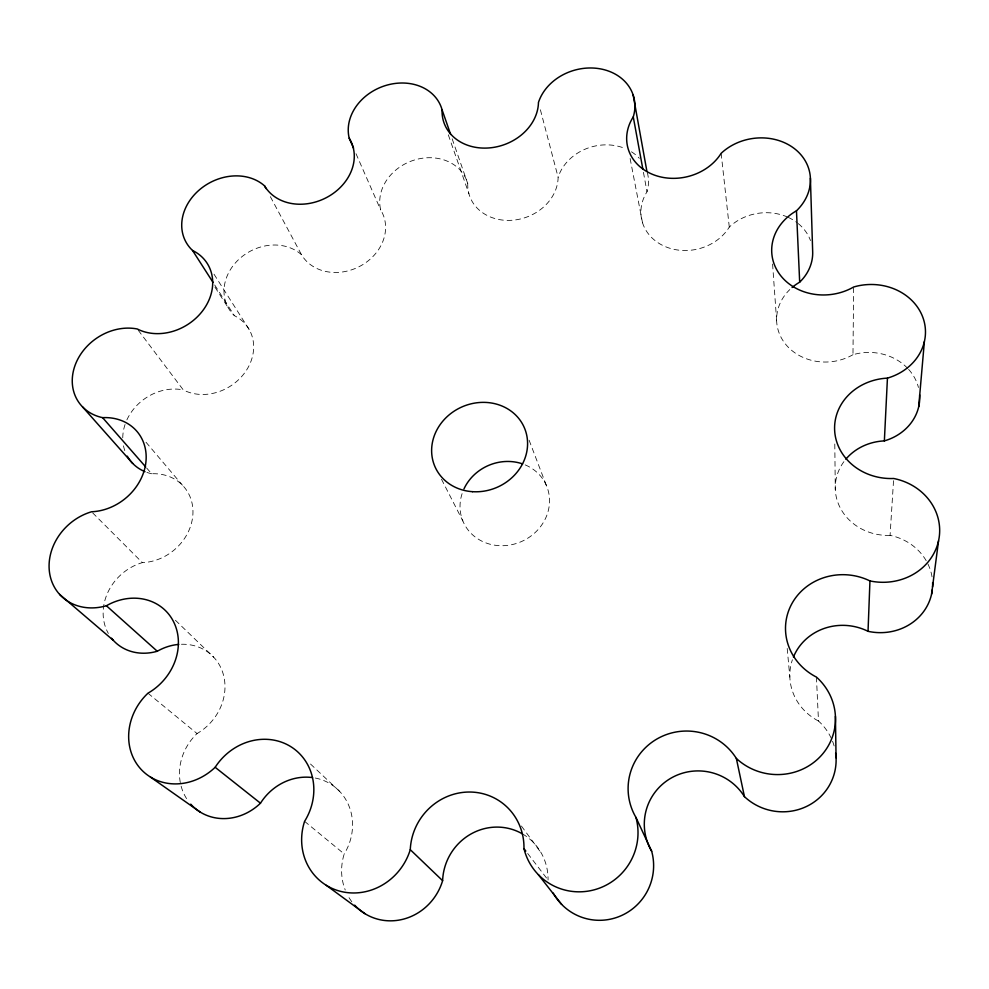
<?xml version="1.0" encoding="UTF-8"?>
<svg xmlns="http://www.w3.org/2000/svg" width="989" height="989" viewBox="0 0 989 989"><rect width="100%" height="100%" fill="white"/><g stroke="black" fill="none" stroke-linecap="round" stroke-linejoin="round"><path stroke-width="0.74" stroke-dasharray="4.95 3.71" d="M907.679 368.365A50.995 45.346 -0.9 0 0 852.975 354.705L853.643 287.008M932.046 576.884A53.27 49.178 6.6 0 0 890.075 535.37L893.673 478.491M304.587 821.34L344.209 853.952A53.925 50.736 -57.9 0 0 345.235 890.001M147.954 693.202L197.058 733.566A52.071 47.015 -50.3 0 0 187.354 799.804M310.509 764.027L339.759 791.521M175.412 620.251L213.711 657.203M92.632 512.846L142.342 562.63A49.537 43.306 -42.9 0 0 108.345 633.455M146.656 468.032L151.663 473.756A48.313 41.711 -39.3 0 1 192.731 516.332A48.313 41.711 -39.3 0 1 142.342 562.63M146.026 442.256L182.396 485.154M527.681 853.47L547.127 878.813M138.225 330.215L183.299 389.938A46.396 39.375 -32.3 0 0 245.593 371.543A46.396 39.375 -32.3 0 0 234.418 315.701A45.815 38.695 -28.9 0 1 239.387 258.858A45.815 38.695 -28.9 0 1 301.521 254.742A45.531 38.361 -25.5 0 0 361.158 265.584A45.531 38.361 -25.5 0 0 380.703 209.977A45.556 38.386 -22.1 0 1 414.552 159.971A45.556 38.386 -22.1 0 1 467.748 183.645A45.877 38.769 -18.7 0 0 511.931 220.275A45.877 38.769 -18.7 0 0 558.13 177.303A46.495 39.486 -15.2 0 1 625.283 148.585M521.413 826.025L541.354 853.173M214.712 285.005L234.418 315.701M214.934 287.107L228.175 307.69M213.995 274.176L249.315 329.757M270.356 196.675L301.521 254.742M441.49 479.232L462.864 520.993M356.003 153.703L380.703 209.977M529.115 440.216L546.348 485.401M448.301 134.813L468.91 193.733M452.158 138.794L467.748 183.645M540.39 109.779L558.13 177.303M630.117 158.524L642.541 222.834M643.431 172.309L647.004 191.779A47.373 40.549 -11.7 0 0 665.041 246.508A47.373 40.549 -11.7 0 0 729.289 227.087A48.473 41.909 -8.2 0 1 786.885 216.776M721.142 153.32L729.289 227.087M787.207 648.425L789.84 677.144M772.582 264.026L776.637 320.807M816.432 677.094L818.484 721.018A54.308 52.454 14 0 1 831.947 739.821M834.79 444.024L835.297 489.74M832.54 741.256A54.308 52.454 14 0 1 834.444 747.091M818.484 721.018A53.999 50.958 10.4 0 1 792.399 659.762M522.427 833.888A54.296 52.281 -61.5 0 1 548.054 880.012M315.343 778.046A53.146 48.931 -54.1 0 1 344.209 853.952M351.812 901.733A53.925 50.736 -57.9 0 1 347.757 895.428M181.444 644.259A50.822 45.098 -46.6 0 1 224.305 678.726A50.822 45.098 -46.6 0 1 197.058 733.566M151.663 473.756A47.249 40.388 -35.8 0 1 146.273 472.173M124.799 450.613A47.249 40.388 -35.8 0 1 123.279 444.667M122.747 437.843A47.249 40.388 -35.8 0 1 125.751 422.587M126.876 419.905A47.249 40.388 -35.8 0 1 183.299 389.938M647.288 172.482A46.495 39.486 -15.2 0 1 647.004 191.779M631.464 151.799A46.495 39.486 -15.2 0 1 639.327 158.314M788.245 217.382A48.473 41.909 -8.2 0 1 797.134 222.71M798.271 223.601A48.473 41.909 -8.2 0 1 810.498 240.587M852.975 354.705A49.71 43.528 -4.6 0 1 788.146 347.102A49.71 43.528 -4.6 0 1 789.828 289.554M908.631 369.392A50.995 45.346 -0.9 0 1 918.447 387.465M890.075 535.37A52.219 47.274 2.8 0 1 842.022 511.004A52.219 47.274 2.8 0 1 844.099 461.393M525.196 464.892A45.383 41.464 -24 0 1 545.359 518.768A45.383 41.464 -24 0 1 487.466 543.456A45.383 41.464 -24 0 1 462.877 491.459"/><path stroke-width="1.48" d="M793.45 656.993A53.999 50.958 10.4 0 1 868.033 631.316L869.949 580.926A57.449 52.466 4.2 0 0 938.437 541.329A57.449 52.466 4.2 0 0 893.673 478.491A56.262 50.254 1 0 1 834.667 430.87A56.262 50.254 1 0 1 887.442 378.119A54.852 48.041 -2.3 0 0 922.811 317.246A54.852 48.041 -2.3 0 0 853.643 287.008A53.381 45.964 -5.7 0 1 780 274.769A53.381 45.964 -5.7 0 1 796.466 210.793A51.972 44.109 -9.1 0 0 794.192 148.449A51.972 44.109 -9.1 0 0 721.142 153.32A50.723 42.576 -12.4 0 1 652.381 174.299A50.723 42.576 -12.4 0 1 633.269 116.887A49.722 41.377 -15.7 0 0 598.79 68.6A49.722 41.377 -15.7 0 0 538.461 102.436A49.03 40.561 -18.9 0 1 488.974 147.942A49.03 40.561 -18.9 0 1 442.095 109.866A48.659 40.141 -22.2 0 0 385.636 85.511A48.659 40.141 -22.2 0 0 349.216 138.237A48.634 40.116 -25.4 0 1 327.94 196.786A48.634 40.116 -25.4 0 1 264.558 185.87A48.956 40.487 -28.6 0 0 198.43 190.704A48.956 40.487 -28.6 0 0 192.546 250.464A49.611 41.254 -31.9 0 1 203.833 309.186A49.611 41.254 -31.9 0 1 137.31 328.991A50.575 42.391 -35.2 0 0 75.498 364.199A50.575 42.391 -35.2 0 0 102.596 417.655L145.655 466.882M845.855 459.18A52.219 47.274 2.8 0 1 884.364 440.896L887.442 378.119M918.707 406.702L924.369 341.613M931.601 594.055L938.549 540.822M150.402 777.02L200.198 812.08M326.333 885.353L364.916 913.663M102.596 417.655A51.787 43.887 -38.5 0 1 145.865 462.469A51.787 43.887 -38.5 0 1 91.557 511.77A53.183 45.704 -41.9 0 0 49.623 573.224A53.183 45.704 -41.9 0 0 106.392 605.75A54.655 47.756 -45.2 0 1 174.002 622.6A54.655 47.756 -45.2 0 1 147.954 693.202A56.076 49.957 -48.6 0 0 140.747 768.997A56.076 49.957 -48.6 0 0 215.157 767.303L260.478 803.204A53.146 48.931 -54.1 0 1 312.512 777.577M59.612 594.401L113.352 640.378M106.392 605.75L157.276 651.256A50.822 45.098 -46.6 0 1 178.712 644.408M215.157 767.303A57.3 52.182 -51.8 0 1 290.272 746.324A57.3 52.182 -51.8 0 1 304.587 821.34A58.19 54.284 -54.6 0 0 339.907 891.188A58.19 54.284 -54.6 0 0 410.274 849.675L442.615 880.667A54.296 52.281 -61.5 0 1 522.427 833.888M82.544 406.875L132.699 463.433M538.424 874.746L561.579 904.329M410.274 849.675A58.611 56.089 -56.1 0 1 468.91 792.028A58.611 56.089 -56.1 0 1 523.972 848.649L525.827 851.059M192.546 250.464L213.068 282.446M264.558 185.87L266.004 188.565M869.949 580.926A58.277 54.543 6.9 0 0 792.016 603.414A58.277 54.543 6.9 0 0 816.432 677.094A58.623 56.299 8.1 0 1 819.658 757.228A58.623 56.299 8.1 0 1 736.348 758.439A58.45 57.547 -0.7 0 0 656.609 739.179A58.45 57.547 -0.7 0 0 635.964 817.433L651.677 851.269A54.185 53.443 -63.7 0 1 620.35 916.049A54.185 53.443 -63.7 0 1 553.21 893.067M349.216 138.237L353.543 148.078M442.095 109.866L450.65 134.455M736.348 758.439L744.445 796.639A54.308 52.454 14 0 0 806.455 806.492A54.308 52.454 14 0 0 835.643 753.161M633.269 116.887L642.887 169.317M633.183 95.129L646.855 171.072M796.466 210.793L799.681 282.174A49.71 43.528 -4.6 0 0 792.078 287.515M810.399 178.181L812.661 251.342A48.473 41.909 -8.2 0 1 799.681 282.174M835.421 716.357L836.064 757.735M651.677 851.269A54.135 53.554 15.3 0 1 670.567 778.392A54.135 53.554 15.3 0 1 744.445 796.639M442.615 880.667A53.925 50.736 -57.9 0 1 404.192 918.942A53.925 50.736 -57.9 0 1 354.655 905.158M260.478 803.204A52.071 47.015 -50.3 0 1 190.741 804.144M157.276 651.256A49.537 43.306 -42.9 0 1 111.522 638.214M144.975 471.666A47.249 40.388 -35.8 0 1 127.284 456.152M919.646 394.834A50.995 45.346 -0.9 0 1 884.364 440.896M932.318 589.803A53.27 49.178 6.6 0 1 868.033 631.316M932.615 582.595A53.27 49.178 6.6 0 1 932.578 586.922M463.977 488.875A45.383 41.464 -24 0 1 522.575 463.89M635.964 817.433A58.487 57.411 -50.4 0 1 594.686 889.692A58.487 57.411 -50.4 0 1 523.972 848.649M472.495 491.681A48.745 43.862 -24 0 0 524.257 427.508A48.745 43.862 -24 0 0 442.083 422.043A48.745 43.862 -24 0 0 472.495 491.681"/></g></svg>
